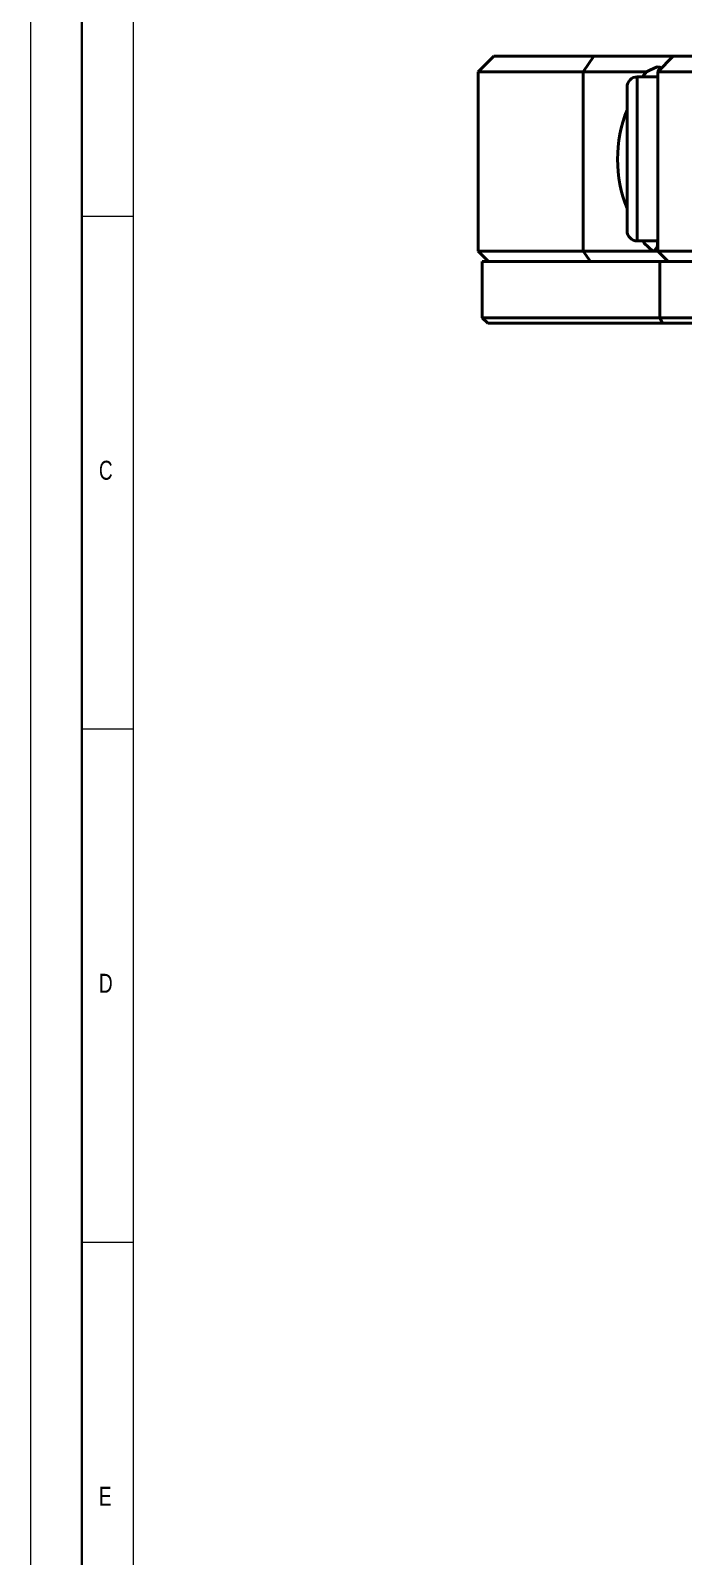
# Model space of a CAD drawing. Header units: millimetres. Extents: x 0 to 1189, y 0 to 841.
# Drawn here: x 0 to 63.7, y 589.9 to 738.6 of the extents above; entities that cross this region are included whole.
import ezdxf

# ---------------------------------------------------------------- set-up
doc = ezdxf.new("R2010")
doc.units = ezdxf.units.MM
doc.styles.add('SLDTEXTSTYLE4', font='TXT', dxfattribs={"width": 0.75})

msp = doc.modelspace()

# ---------------------------------------------------------------- linework, layer by layer
at = {"color": 7, "linetype": 'Continuous', "lineweight": 0}
for p, q in [((0, 841), (0, 0)), ((10, 831), (10, 10)), ((5, 720.5), (10, 720.5)), ((10, 670.5), (5, 670.5)), ((5, 620.5), (10, 620.5))]:
    msp.add_line(p, q, dxfattribs=at)
at = {"color": 7, "linetype": 'Continuous', "lineweight": 30}
msp.add_line((5, 836), (5, 5), dxfattribs=at)
at = {"color": 7, "linetype": 'Continuous', "lineweight": 40}
for p, q in [((45.16, 736.09), (43.66, 734.59)), ((45.16, 736.09), (54.93, 736.09)), ((53.87, 734.59), (54.93, 736.09)), ((54.93, 736.09), (62.66, 736.09)), ((61.16, 734.59), (62.66, 736.09)), ((62.66, 736.09), (77.16, 736.09)), ((43.66, 734.59), (43.66, 717.09)), ((53.87, 734.59), (43.66, 734.59)), ((60.07, 734.59), (53.87, 734.59)), ((53.87, 717.09), (53.87, 734.59)), ((61.15, 734.09), (59.16, 734.09)), ((61.16, 734.59), (61.12, 734.59)), ((77.16, 734.59), (61.16, 734.59)), ((61.16, 717.09), (61.16, 734.59)), ((58.16, 719.09), (58.16, 733.09)), ((43.66, 717.09), (44.66, 716.09)), ((43.66, 717.09), (53.87, 717.09)), ((54.58, 716.09), (53.87, 717.09)), ((53.87, 717.09), (60.78, 717.09)), ((59.16, 718.09), (61.15, 718.09)), ((60.78, 717.09), (61.16, 717.09)), ((61.16, 717.09), (77.16, 717.09)), ((62.16, 716.09), (61.16, 717.09)), ((44.02, 710.59), (44.02, 716.09)), ((44.68, 716.09), (44.02, 716.09)), ((54.58, 716.09), (44.68, 716.09)), ((62.16, 716.09), (54.58, 716.09)), ((61.34, 710.59), (61.34, 716.09)), ((77.16, 716.09), (62.16, 716.09)), ((44.6, 710.09), (44.02, 710.59)), ((44.02, 710.59), (61.34, 710.59)), ((61.63, 710.09), (44.6, 710.09)), ((61.34, 710.59), (61.63, 710.09)), ((61.34, 710.59), (77.16, 710.59)), ((77.16, 710.09), (61.63, 710.09))]:
    msp.add_line(p, q, dxfattribs=at)
at = {"color": 8, "linetype": 'Continuous', "lineweight": 40}
msp.add_line((59.16, 734.09), (59.16, 718.09), dxfattribs=at)
at = {"color": 7, "linetype": 'Continuous', "lineweight": 40, "flags": 128}
for points in [[(61.12, 734.59), (61.39, 735.02), (61.1, 735.06), (60.39, 734.75), (60.07, 734.59)], [(60.07, 734.59), (59.76, 734.21), (59.7, 734.09)], [(59.71, 718.09), (59.84, 717.87), (60.68, 717.11), (60.78, 717.09)], [(60.78, 717.09), (61.09, 717.45), (61.16, 718.21)]]:
    msp.add_lwpolyline(points, dxfattribs=at)
at = {"color": 7, "linetype": 'Continuous', "lineweight": 40}
for centre, radius, start, end in [((59.16, 733.09), 1, 90, 180), ((70.1, 726.05), 12.87, 158.0825, 201.9175), ((59.16, 719.09), 1, 180, 270)]:
    msp.add_arc(centre, radius, start, end, dxfattribs=at)

# ---------------------------------------------------------------- texts
at = {"color": 7, "linetype": 'Continuous', "lineweight": 0, "char_height": 1.85, "attachment_point": 1, "style": 'SLDTEXTSTYLE4'}
for s, insert in [('C', (6.67, 696.67)), ('D', (6.67, 646.67)), ('E', (6.67, 596.67))]:
    msp.add_mtext(s, dxfattribs=dict(at, insert=insert))

doc.saveas('drawing.dxf')
